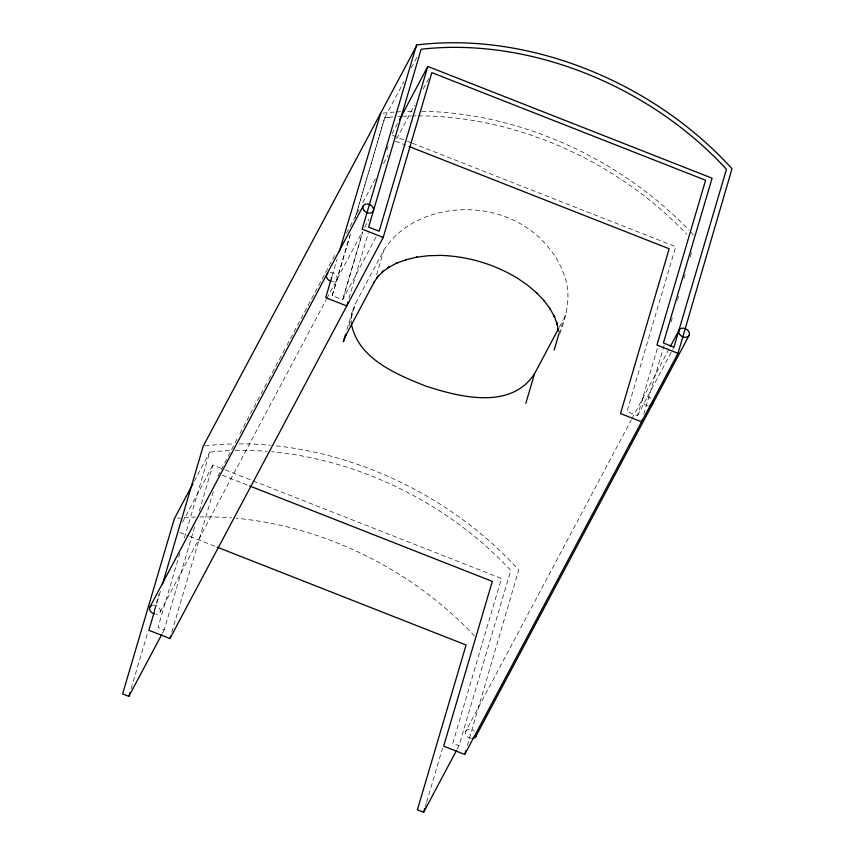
<?xml version="1.0" encoding="UTF-8"?>
<svg xmlns="http://www.w3.org/2000/svg" width="855" height="855" viewBox="0 0 855 855"><rect width="100%" height="100%" fill="white"/><g stroke="black" fill="none" stroke-linecap="round" stroke-linejoin="round"><path stroke-width="0.64" stroke-dasharray="4.28 3.21" d="M559.854 333.696C566.951 314.864 571.696 293.799 563.969 274.391C560.463 265.2 555.846 256.361 549.551 248.762C537.026 232.613 519.188 220.804 499.715 214.776C459.306 202.154 407.717 212.874 383.906 250.055L355.605 303.269L352.506 310.75L351.106 318.327L351.32 323.35M131.114 688.692L148.086 631.204M154.124 610.759L159.03 594.161M154.905 609.807L160.569 590.623M179.903 553.185L157.993 627.388L164.213 629.836L194.78 526.359M184.434 537.838L209.753 452.124L213.055 451.761A293.575 219.874 28 0 1 230.711 450.564M199.3 511.023L212.884 465.035L224.031 469.416M171.802 632.166L213.301 491.646M217.833 476.31L237.401 438.369M332.135 275.93L337.041 259.3M376.061 237.049L342.716 299.763L332.189 295.616L349.952 235.488M393.118 116.921A295.905 221.616 28 0 0 389.153 117.285L384.718 117.776L355.242 217.565L384.75 117.808L403.859 81.77M332.253 295.606L350.753 232.923M342.684 299.699L362.68 231.994L342.716 299.763M386.855 150.298L388.373 145.179M349.032 298.277L368.27 233.126M346.991 329.421L352.506 310.75M349.032 325.52L355.605 303.269M376.606 274.776L383.906 250.055M558.871 334.016L566.106 312.535M425.149 807.131L426.282 803.294M426.666 802.011L442.527 748.285M457.147 749.226L459.007 745.731L510.766 570.467L508.34 567.859A293.575 219.874 28 0 0 271.591 451.739M467.354 745.496L518.729 569.868A301.591 225.88 28 0 0 272.959 445.508M412.463 143.213L675.707 246.7L626.982 411.512L637.509 415.658L657.495 347.814M643.826 414.173L664.217 345.11M671.015 322.089L672.532 316.97M677.438 300.351L678.956 295.232M683.861 278.602L685.368 273.493M690.284 256.863L691.791 251.744M411.266 67.834L416.823 57.381M194.235 481.301L209.753 452.124M182.478 522.223L212.884 465.035M392.007 133.797L397.564 123.355M239.913 433.656L268.128 380.582M268.759 379.406L286.318 346.382M286.938 345.196L335.855 253.198M346.521 233.148L360.318 207.199M362.819 202.485L375.366 178.898M383.521 163.561L387.913 155.311M396.667 138.831L414.579 105.154M423.225 88.899L428.783 78.446M160.056 612.159L326.247 299.613M326.866 298.427L362.221 231.94M364.69 227.302L369.007 219.169M162.354 633.331L164.213 629.836M559.191 327.358L562.879 320.422M471.265 738.41A5.686 4.254 28 0 1 465.686 731.356L631.247 419.987M631.877 418.811L669.7 347.654M637.509 415.658L672.094 350.625M672.714 349.46L673.943 347.141M384.75 117.808L389.164 117.327M392.595 135.4L406.285 140.819M407.493 141.257L411.244 142.774M395.438 141.15L405.345 145.051M225.271 469.908L501.447 578.482L452.787 743.284L459.007 745.731M222.3 475.22L249.553 485.929M179.988 532.537L188.656 535.946M189.896 536.427L215.909 546.655M474.589 636.12L472.975 634.378A293.575 219.874 28 0 0 236.215 518.258M330.212 272.467A5.686 4.254 28 0 1 337.094 277.287A5.686 4.254 28 0 1 332.264 281.626M152.831 605.126A5.686 4.254 28 0 1 160.109 609.412A5.686 4.254 28 0 1 155.973 614.275M204.879 445.904A301.591 225.88 28 0 1 234.356 443.916M238.973 443.863A301.591 225.88 28 0 1 270.597 445.284M382.837 113.17A301.591 225.88 28 0 1 394.07 112.112M396.335 111.952A301.591 225.88 28 0 1 400.888 111.674M407.75 111.396A301.591 225.88 28 0 1 412.356 111.289M421.622 111.289A301.591 225.88 28 0 1 688.991 230.209M690.658 231.962A301.591 225.88 28 0 1 693.95 235.488M647.545 405.708A5.686 4.254 28 0 1 642.639 398.558A5.686 4.254 28 0 1 651.328 398.708M465.686 731.356A5.686 4.254 28 0 1 474.482 731.314M177.68 518.28A293.575 219.874 28 0 1 180.309 518.034M184.263 517.713A293.575 219.874 28 0 1 195.346 517.093M199.814 516.954A293.575 219.874 28 0 1 231.62 517.863M235.189 450.435A293.575 219.874 28 0 1 266.984 451.344M398.002 116.547A295.905 221.616 28 0 1 400.236 116.408M402.47 116.28A295.905 221.616 28 0 1 411.458 115.949M412.591 115.927A295.905 221.616 28 0 1 415.99 115.874M418.255 115.863A295.905 221.616 28 0 1 686.779 234.291"/><path stroke-width="1.28" d="M192.995 483.631L174.377 518.643L122.618 693.907L128.849 696.355L129.981 692.518M154.531 611.09L148.866 630.274L169.921 638.557L383.2 237.434L431.861 72.632L705.599 180.255L656.939 345.046L677.994 353.329L732.008 168.745A301.591 225.88 28 0 0 417.048 44.92L203.244 446.107L162.461 584.232M169.921 638.557L170.669 636.002M331.751 277.202L325.712 297.668L346.767 305.951L347.899 302.114M339.307 251.627L380.614 113.437M416.524 44.994L362.146 229.151L383.2 237.434M345.527 334.401L343.325 341.69L346.478 334.006L346.029 335.021L374.33 281.797L373.795 282.77L378.498 275.663L376.446 278.196L383.425 270.982L381.907 272.392L389.57 266.739L387.924 267.765L396.977 262.987L396.154 263.34L406.403 259.567L405.644 259.792L416.941 257.12L416.267 257.216L428.451 255.709L440.763 255.389C467.696 256.265 494.318 264.163 517.371 278.132L527.492 285.11L536.865 293.019L536.341 292.56L544.336 300.96L543.812 300.351L550.321 309.093L549.829 308.356L554.777 317.291L553.955 315.527L557.257 324.451L556.755 322.431L558.433 331.206M427.821 66.444L379.15 231.245L368.623 227.099L421.141 49.259L425.576 48.767A295.905 221.616 28 0 1 723.212 165.774L726.461 169.29L673.943 347.141L663.416 342.994L712.087 178.203L427.821 66.444L399.413 119.871M525.825 403.304L534.589 373.635L558.582 328.523M554.126 350.09L558.871 334.016M217.149 547.136L466.082 645.012L417.411 809.803L423.642 812.25L424.775 808.413M249.553 485.929L492.32 581.379L443.66 746.169L464.714 754.452L465.847 750.615M642.319 419.281L641.56 421.846L620.506 413.564L669.166 248.773L409.064 146.504M149.839 607.189L363.119 206.066M128.849 696.355L161.734 634.506M670.32 346.499L678.966 330.244M423.642 812.25L456.527 750.401M464.714 754.452L677.994 353.329M475.904 736.337L689.183 335.213M534.589 373.635C511.012 410.229 459.734 397.18 425.544 385.99C395.972 374.223 357.582 358.395 351.32 323.35M331.131 281.38A5.686 4.254 28 0 1 326.717 277.576A5.686 4.254 28 0 1 327.85 273.215M154.285 613.986A5.686 4.254 28 0 1 149.7 609.701A5.686 4.254 28 0 1 151.848 605.383M652.953 401.455A5.686 4.254 28 0 1 649.223 405.847M476.192 735.022A5.686 4.254 28 0 1 472.377 738.453M363.803 210.234A5.686 4.254 28 0 0 373.122 211.431A5.686 4.254 28 0 0 367.757 203.992A5.686 4.254 28 0 0 363.803 210.234M679.65 334.401A5.686 4.254 28 0 0 688.97 335.609A5.686 4.254 28 0 0 683.605 328.17A5.686 4.254 28 0 0 679.65 334.401"/></g></svg>
